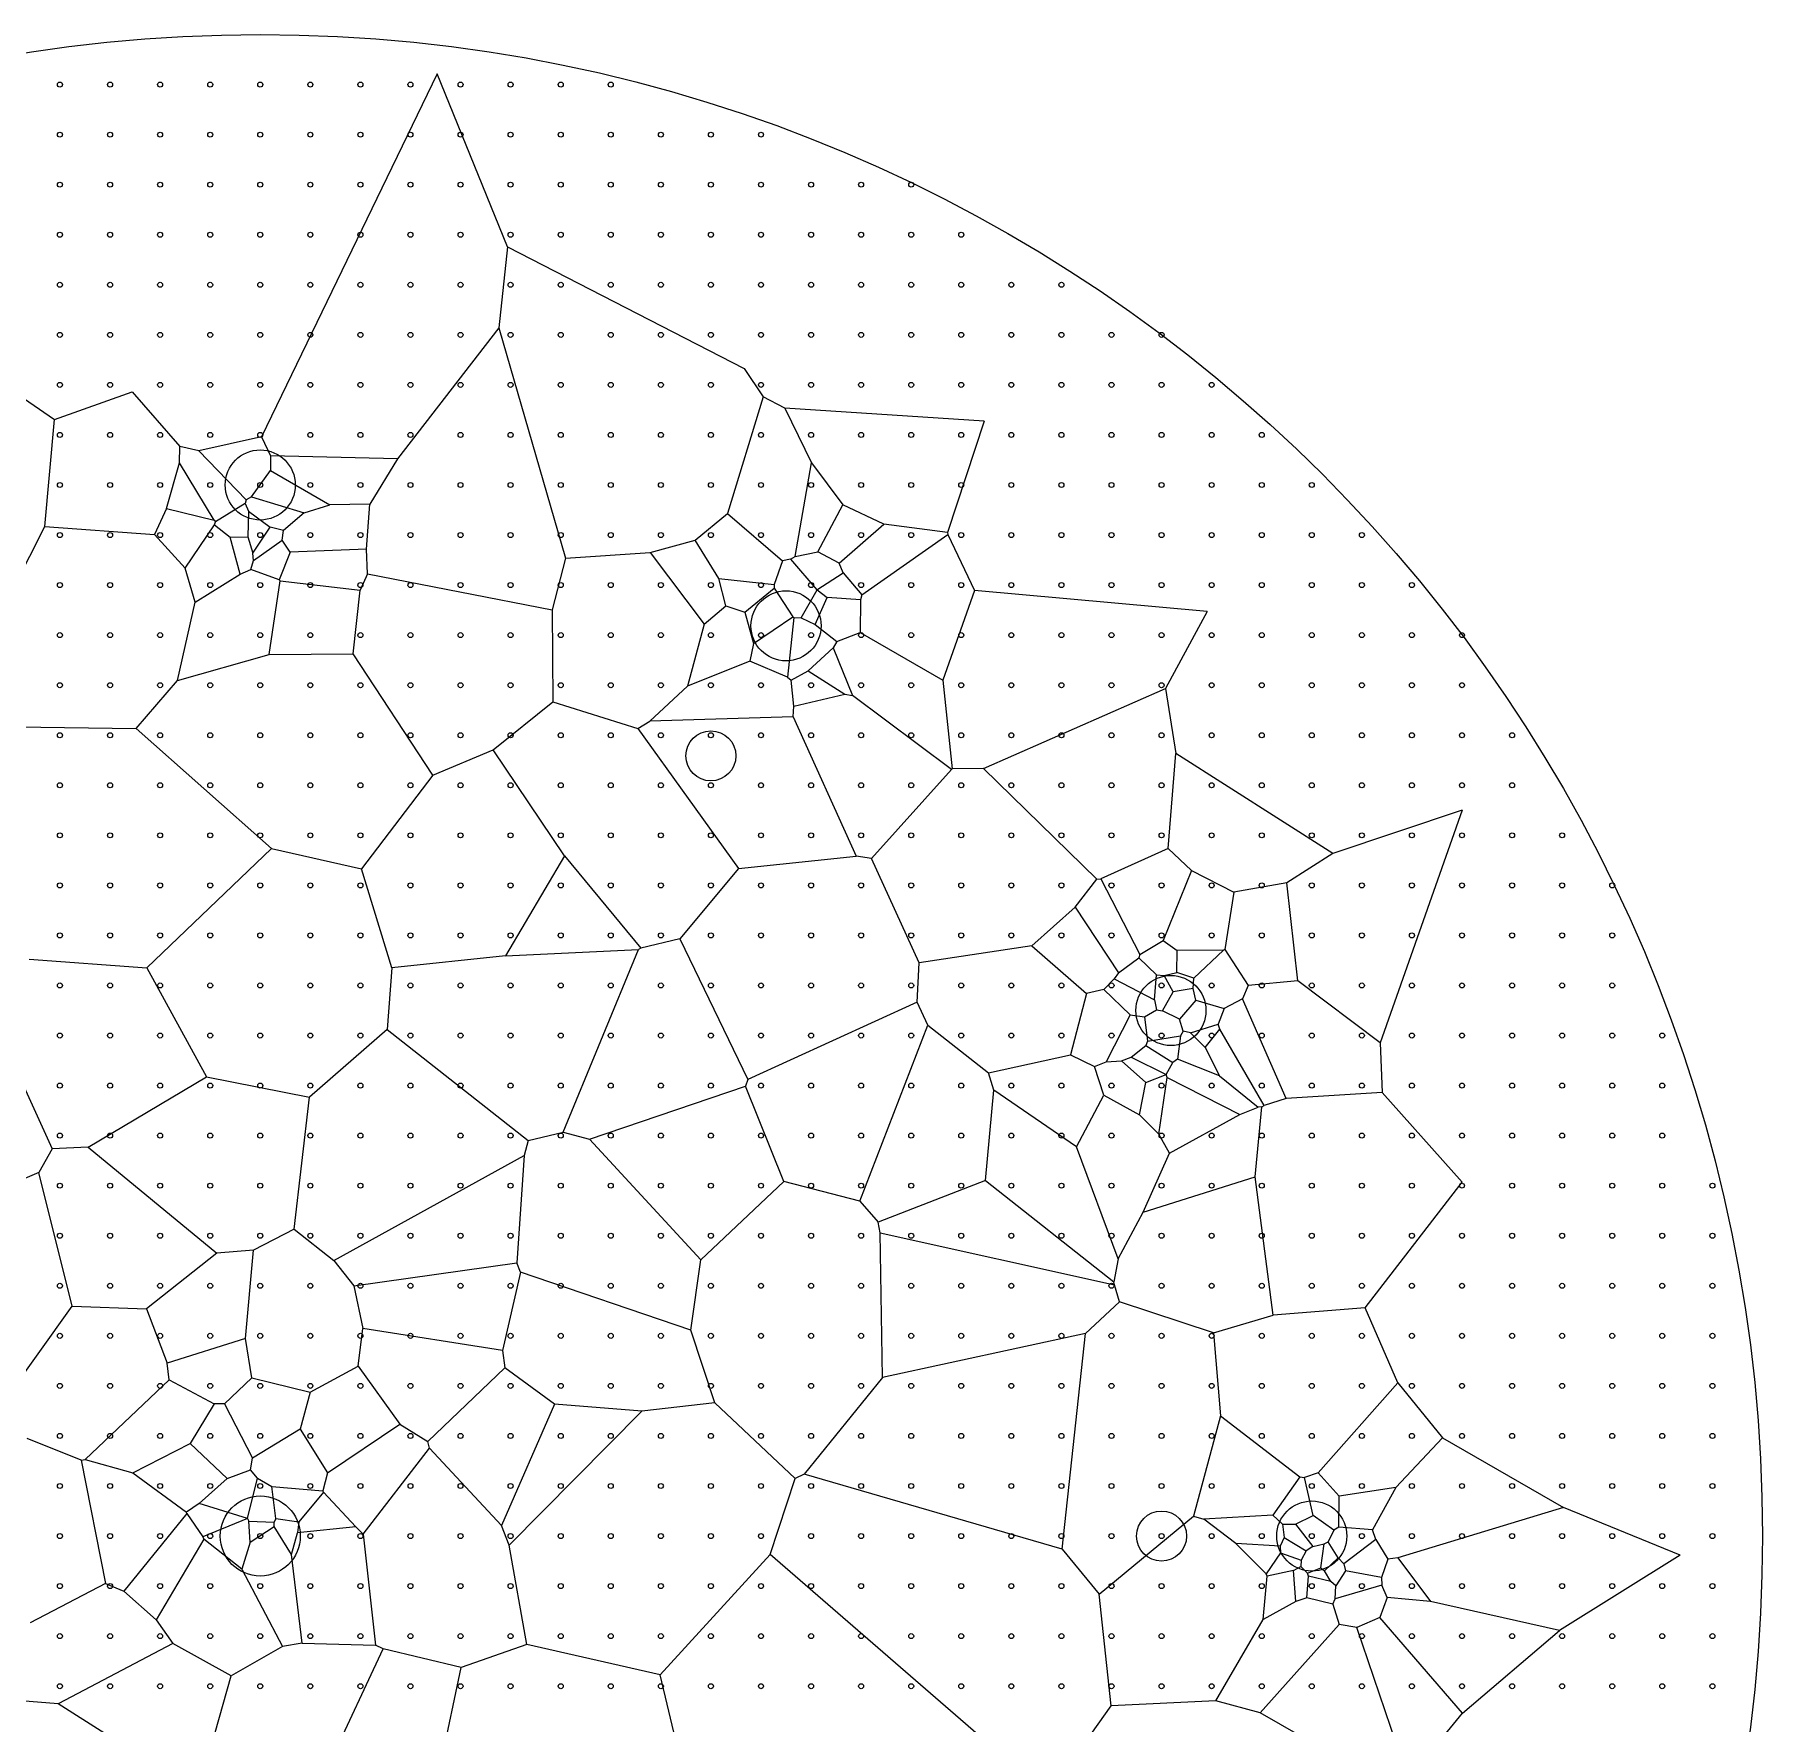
# Model space of a CAD drawing. Header units: metres. Extents: x -150 to 150, y -150 to 150.
# Drawn here: x -22.5 to 150, y -18.7 to 150 of the extents above; entities that cross this region are included whole.
import ezdxf

# ---------------------------------------------------------------- set-up
doc = ezdxf.new("R2010")
doc.units = ezdxf.units.M

msp = doc.modelspace()

# ---------------------------------------------------------------- linework, layer by layer
at = {"layer": 'CHANNELS'}
for p, q in [((17.68, 146.06), (0.13, 109.8)), ((24.69, 128.79), (17.68, 146.06)), ((24.69, 128.79), (23.81, 120.69)), ((24.69, 128.79), (48.32, 116.64)), ((-41.55, 125.82), (-20.53, 111.54)), ((23.81, 120.69), (13.71, 107.62)), ((23.81, 120.69), (30.47, 97.7)), ((48.32, 116.64), (50.21, 113.81)), ((-20.53, 111.54), (-12.8, 114.29)), ((-12.8, 114.29), (-8.03, 108.83)), ((50.21, 113.81), (46.66, 102.15)), ((52.39, 112.68), (50.21, 113.81)), ((72.3, 111.39), (52.39, 112.68)), ((52.39, 112.68), (55.04, 107.21)), ((-21.5, 100.85), (-20.53, 111.54)), ((72.3, 111.39), (68.64, 100.25)), ((-8.08, 107.22), (-8.03, 108.83)), ((-6.14, 108.4), (-8.03, 108.83)), ((0.13, 109.8), (-6.14, 108.4)), ((0.13, 109.8), (1.01, 107.91)), ((-9.35, 102.65), (-8.08, 107.22)), ((-4.61, 101.47), (-8.08, 107.22)), ((-1.4, 103.51), (-6.14, 108.4)), ((13.71, 107.62), (1.01, 107.91)), ((1.01, 107.91), (1.03, 106.44)), ((13.71, 107.62), (10.95, 103.08)), ((53.4, 97.85), (55.04, 107.21)), ((55.04, 107.21), (58.17, 103.02)), ((-0.86, 103.82), (1.03, 106.44)), ((1.03, 106.44), (6.94, 103.02)), ((-0.86, 103.82), (-1.4, 103.51)), ((-0.86, 103.82), (4.38, 102.21)), ((-9.35, 102.65), (-10.56, 100.04)), ((-9.35, 102.65), (-4.61, 101.47)), ((-1.5, 103.14), (-4.48, 101.33)), ((-1.4, 103.51), (-1.5, 103.14)), ((-1.5, 103.14), (-1.16, 102.37)), ((-1.16, 102.37), (-1.24, 99.82)), ((-1.16, 102.37), (0.99, 100.79)), ((4.38, 102.21), (2.33, 100.46)), ((4.38, 102.21), (6.94, 103.02)), ((10.95, 103.08), (6.94, 103.02)), ((10.6, 98.59), (10.95, 103.08)), ((43.44, 99.48), (46.66, 102.15)), ((46.66, 102.15), (52.14, 97.42)), ((55.69, 98.32), (58.17, 103.02)), ((62.26, 101.07), (58.17, 103.02)), ((-25.99, 92.02), (-21.5, 100.85)), ((-21.5, 100.85), (-10.56, 100.04)), ((-7.51, 96.68), (-4.57, 101.03)), ((-4.61, 101.47), (-4.48, 101.33)), ((-4.57, 101.03), (-4.48, 101.33)), ((-4.57, 101.03), (-3, 99.79)), ((-0.74, 98.19), (0.99, 100.79)), ((2.33, 100.46), (0.99, 100.79)), ((2.19, 99.49), (2.33, 100.46)), ((57.79, 97.19), (62.26, 101.07)), ((68.64, 100.25), (62.26, 101.07)), ((68.64, 100.25), (68.66, 100.07)), ((-7.51, 96.68), (-10.56, 100.04)), ((-3, 99.79), (-1.24, 99.82)), ((-2.02, 96.08), (-3, 99.79)), ((-1.24, 99.82), (-0.74, 98.19)), ((-0.68, 97.47), (2.19, 99.49)), ((2.97, 98.29), (2.19, 99.49)), ((10.6, 98.59), (2.97, 98.29)), ((10.72, 96.13), (10.6, 98.59)), ((38.93, 98.24), (43.44, 99.48)), ((45.8, 95.66), (43.44, 99.48)), ((60.07, 94.01), (68.66, 100.07)), ((68.66, 100.07), (71.33, 94.45)), ((-6.49, 93.3), (-7.51, 96.68)), ((-0.95, 96.57), (-0.68, 97.47)), ((-0.68, 97.47), (-0.74, 98.19)), ((2.97, 98.29), (1.89, 95.52)), ((30.47, 97.7), (29.14, 92.53)), ((30.47, 97.7), (38.93, 98.24)), ((38.93, 98.24), (44.34, 91.09)), ((52.14, 97.42), (51.33, 95.05)), ((52.96, 97.59), (52.14, 97.42)), ((52.96, 97.59), (53.4, 97.85)), ((52.96, 97.59), (55.59, 94.54)), ((53.4, 97.85), (55.69, 98.32)), ((57.79, 97.19), (55.69, 98.32)), ((58.19, 96.23), (57.79, 97.19)), ((-6.49, 93.3), (-2.02, 96.08)), ((-2.02, 96.08), (-0.95, 96.57)), ((1.89, 95.52), (-0.95, 96.57)), ((0.88, 88.08), (1.99, 95.44)), ((1.99, 95.44), (1.89, 95.52)), ((1.99, 95.44), (9.98, 94.49)), ((10.72, 96.13), (9.98, 94.49)), ((10.72, 96.13), (29.14, 92.53)), ((45.8, 95.66), (51.33, 95.05)), ((46.48, 92.94), (45.8, 95.66)), ((51.33, 95.05), (51.3, 94.7)), ((55.59, 94.54), (58.19, 96.23)), ((58.19, 96.23), (60.07, 94.01)), ((-8.25, 85.48), (-6.49, 93.3)), ((9.29, 88.12), (9.98, 94.49)), ((48.39, 92.3), (51.3, 94.7)), ((51.3, 94.7), (53.19, 91.82)), ((54, 91.72), (55.6, 94.51)), ((55.42, 91.05), (56.61, 93.76)), ((55.59, 94.54), (55.6, 94.51)), ((55.6, 94.51), (56.61, 93.76)), ((59.93, 93.52), (56.61, 93.76)), ((59.93, 93.52), (59.91, 90.26)), ((60.07, 94.01), (59.93, 93.52)), ((71.33, 94.45), (68.17, 85.5)), ((94.55, 92.35), (71.33, 94.45)), ((29.14, 92.53), (29.22, 83.35)), ((44.34, 91.09), (46.48, 92.94)), ((46.48, 92.94), (48.39, 92.3)), ((48.39, 92.3), (49.26, 89.17)), ((49.26, 89.17), (53.19, 91.82)), ((53.29, 91.77), (52.65, 85.79)), ((53.19, 91.82), (53.29, 91.77)), ((53.29, 91.77), (54, 91.72)), ((54, 91.72), (55.42, 91.05)), ((94.55, 92.35), (90.38, 84.67)), ((44.34, 91.09), (42.67, 84.91)), ((55.42, 91.05), (57.59, 89.38)), ((57.59, 89.38), (59.91, 90.26)), ((59.91, 90.26), (68.17, 85.5)), ((-8.25, 85.48), (0.88, 88.08)), ((0.88, 88.08), (9.29, 88.12)), ((17.24, 76.02), (9.29, 88.12)), ((49.26, 89.17), (48.89, 87.39)), ((54.71, 86.45), (57.22, 88.74)), ((57.59, 89.38), (57.22, 88.74)), ((57.22, 88.74), (59.15, 83.96)), ((48.89, 87.39), (42.67, 84.91)), ((52.65, 85.79), (48.89, 87.39)), ((53.02, 85.51), (54.71, 86.45)), ((54.71, 86.45), (58.38, 84.11)), ((-12.38, 80.66), (-8.25, 85.48)), ((42.67, 84.91), (38.89, 81.42)), ((52.65, 85.79), (53.02, 85.51)), ((53.28, 82.92), (53.02, 85.51)), ((68.17, 85.5), (69.09, 76.65)), ((72.23, 76.67), (90.38, 84.67)), ((90.38, 84.67), (91.42, 78.19)), ((23.27, 78.54), (29.22, 83.35)), ((29.22, 83.35), (37.7, 80.66)), ((53.21, 81.85), (53.28, 82.92)), ((53.28, 82.92), (58.38, 84.11)), ((58.38, 84.11), (59.15, 83.96)), ((69.03, 76.59), (59.15, 83.96)), ((37.7, 80.66), (38.89, 81.42)), ((53.21, 81.85), (38.89, 81.42)), ((53.21, 81.85), (59.52, 67.93)), ((-24.32, 80.83), (-12.38, 80.66)), ((-12.38, 80.66), (1.11, 68.7)), ((37.7, 80.66), (47.77, 66.69)), ((17.24, 76.02), (23.27, 78.54)), ((30.39, 67.94), (23.27, 78.54)), ((90.66, 68.67), (91.42, 78.19)), ((107.11, 68.2), (91.42, 78.19)), ((17.24, 76.02), (10.12, 66.64)), ((61.04, 67.68), (69.03, 76.59)), ((69.09, 76.65), (69.03, 76.59)), ((72.23, 76.67), (69.09, 76.65)), ((72.23, 76.67), (83.55, 65.63)), ((120.02, 72.52), (107.11, 68.2)), ((120.02, 72.52), (111.83, 49.26)), ((1.11, 68.7), (-11.33, 56.75)), ((1.11, 68.7), (10.12, 66.64)), ((30.39, 67.94), (24.5, 57.97)), ((30.39, 67.94), (38, 58.74)), ((47.77, 66.69), (59.52, 67.93)), ((61.04, 67.68), (59.52, 67.93)), ((65.79, 57.25), (61.04, 67.68)), ((90.66, 68.67), (83.92, 65.67)), ((92.99, 66.49), (90.66, 68.67)), ((107.11, 68.2), (102.5, 65.25)), ((13.15, 56.75), (10.12, 66.64)), ((47.77, 66.69), (41.9, 59.66)), ((81.37, 62.82), (83.55, 65.63)), ((83.55, 65.63), (83.92, 65.67)), ((83.92, 65.67), (87.83, 58.08)), ((92.99, 66.49), (90.15, 59.5)), ((92.99, 66.49), (97.23, 64.32)), ((97.23, 64.32), (96.31, 58.61)), ((102.5, 65.25), (97.23, 64.32)), ((103.6, 55.48), (102.5, 65.25)), ((81.37, 62.82), (77.05, 58.97)), ((81.37, 62.82), (85.69, 56.27)), ((38, 58.74), (37.78, 58.59)), ((41.9, 59.66), (38, 58.74)), ((41.9, 59.66), (48.67, 45.6)), ((77.05, 58.97), (65.79, 57.25)), ((77.05, 58.97), (82.5, 54.19)), ((87.83, 58.08), (90.15, 59.5)), ((90.15, 59.5), (91.55, 58.51)), ((-23.08, 57.64), (-11.33, 56.75)), ((24.5, 57.97), (13.15, 56.75)), ((24.5, 57.97), (37.78, 58.59)), ((30.24, 40.33), (37.78, 58.59)), ((65.58, 53.33), (65.79, 57.25)), ((85.69, 56.27), (87.73, 57.75)), ((87.83, 58.08), (87.73, 57.75)), ((89.49, 56.07), (87.73, 57.75)), ((91.54, 56.3), (91.55, 58.51)), ((96.17, 58.53), (91.55, 58.51)), ((96.17, 58.53), (93.23, 55.72)), ((96.31, 58.61), (96.17, 58.53)), ((96.31, 58.61), (98.64, 55.01)), ((-11.33, 56.75), (-5.36, 45.87)), ((13.15, 56.75), (12.68, 50.6)), ((85.28, 55.68), (84.25, 54.61)), ((85.69, 56.27), (85.28, 55.68)), ((85.28, 55.68), (89.28, 53.57)), ((89.28, 53.57), (89.49, 56.07)), ((89.49, 56.07), (90.26, 56.01)), ((90.26, 56.01), (91.54, 56.3)), ((91.17, 54.38), (90.26, 56.01)), ((93.23, 55.72), (91.54, 56.3)), ((93.17, 54.7), (93.23, 55.72)), ((103.6, 55.48), (98.64, 55.01)), ((111.83, 49.26), (103.6, 55.48)), ((82.5, 54.19), (80.89, 48.08)), ((84.25, 54.61), (82.5, 54.19)), ((84.25, 54.61), (86.85, 52.06)), ((89.28, 53.57), (89.49, 52.57)), ((90.08, 52.46), (91.17, 54.38)), ((93.17, 54.7), (91.17, 54.38)), ((93.43, 53.52), (91.79, 51.63)), ((93.43, 53.52), (93.17, 54.7)), ((93.43, 53.52), (96.26, 52.7)), ((98.09, 53.68), (96.26, 52.7)), ((98.64, 55.01), (98.09, 53.68)), ((102.43, 43.71), (98.09, 53.68)), ((-26.81, 51.93), (-20.77, 38.67)), ((65.58, 53.33), (48.67, 45.6)), ((66.67, 51.03), (65.58, 53.33)), ((86.85, 52.06), (84.48, 47.38)), ((86.85, 52.06), (88.31, 51.86)), ((88.31, 51.86), (89.49, 52.57)), ((88.31, 51.86), (88.61, 49.45)), ((89.49, 52.57), (90.08, 52.46)), ((91.79, 51.63), (90.08, 52.46)), ((96.26, 52.7), (95.65, 51.14)), ((12.68, 50.6), (4.92, 43.83)), ((12.68, 50.6), (26.75, 39.51)), ((59.87, 33.45), (66.67, 51.03)), ((66.67, 51.03), (72.73, 46.27)), ((92.16, 50.43), (91.79, 51.63)), ((92.16, 50.43), (91.9, 49.96)), ((92.9, 50.27), (92.16, 50.43)), ((92.9, 50.27), (95.65, 51.14)), ((94.36, 48.81), (92.9, 50.27)), ((94.36, 48.81), (95.81, 50.62)), ((95.81, 50.62), (95.65, 51.14)), ((100.26, 43.02), (95.81, 50.62)), ((86.98, 47.83), (88.42, 48.99)), ((88.61, 49.45), (88.42, 48.99)), ((88.42, 48.99), (91.13, 47.3)), ((88.61, 49.45), (91.9, 49.96)), ((91.9, 49.96), (91.58, 47.63)), ((94.36, 48.81), (95.77, 45.98)), ((111.83, 49.26), (112.04, 44.32)), ((72.73, 46.27), (80.89, 48.08)), ((80.89, 48.08), (83.29, 46.9)), ((83.29, 46.9), (84.48, 47.38)), ((84.23, 44.05), (83.29, 46.9)), ((84.48, 47.38), (86.01, 47.48)), ((86.01, 47.48), (86.98, 47.83)), ((86.01, 47.48), (88.42, 45.32)), ((86.98, 47.83), (90.47, 46.12)), ((90.47, 46.12), (91.13, 47.3)), ((91.58, 47.63), (91.13, 47.3)), ((95.77, 45.98), (91.58, 47.63)), ((-17.18, 38.84), (-5.36, 45.87)), ((-5.36, 45.87), (4.92, 43.83)), ((32.88, 39.64), (48.47, 44.93)), ((48.67, 45.6), (48.47, 44.93)), ((52.29, 35.41), (48.47, 44.93)), ((73.26, 44.54), (72.73, 46.27)), ((87.8, 42.08), (88.42, 45.32)), ((88.42, 45.32), (90.47, 46.12)), ((89.72, 40.16), (90.57, 45.8)), ((90.57, 45.8), (90.47, 46.12)), ((90.47, 46.12), (90.47, 46.12)), ((90.57, 45.8), (97.81, 42.12)), ((95.77, 45.98), (99.64, 42.86)), ((3.39, 30.67), (4.92, 43.83)), ((72.41, 35.52), (73.26, 44.54)), ((81.51, 38.88), (73.26, 44.54)), ((81.51, 38.88), (84.23, 44.05)), ((84.23, 44.05), (87.8, 42.08)), ((102.43, 43.71), (100.26, 43.02)), ((112.04, 44.32), (102.43, 43.71)), ((120.03, 35.36), (112.04, 44.32)), ((89.72, 40.16), (87.8, 42.08)), ((90.8, 38.24), (97.81, 42.12)), ((97.81, 42.12), (99.64, 42.86)), ((99.33, 35.9), (100, 42.89)), ((100, 42.89), (99.64, 42.86)), ((100, 42.89), (100.26, 43.02)), ((26.75, 39.51), (30.24, 40.33)), ((30.24, 40.33), (32.88, 39.64)), ((90.8, 38.24), (89.72, 40.16)), ((-20.77, 38.67), (-22.11, 36.32)), ((-17.18, 38.84), (-20.77, 38.67)), ((-17.18, 38.84), (-4.35, 28.27)), ((7.33, 27.53), (26.36, 38.03)), ((26.36, 38.03), (25.61, 27.3)), ((26.75, 39.51), (26.36, 38.03)), ((43.98, 27.58), (32.88, 39.64)), ((85.66, 27.68), (81.51, 38.88)), ((88.16, 32.34), (90.8, 38.24)), ((-22.11, 36.32), (-23.99, 35.52)), ((-18.78, 22.98), (-22.11, 36.32)), ((52.29, 35.41), (43.98, 27.58)), ((59.87, 33.45), (52.29, 35.41)), ((72.41, 35.52), (61.7, 31.34)), ((72.41, 35.52), (85.24, 25.4)), ((88.16, 32.34), (99.33, 35.9)), ((101.16, 22.05), (99.33, 35.9)), ((110.34, 22.81), (120.03, 35.36)), ((59.87, 33.45), (61.7, 31.34)), ((61.91, 30.3), (61.7, 31.34)), ((85.66, 27.68), (88.16, 32.34)), ((3.39, 30.67), (-0.69, 28.55)), ((3.39, 30.67), (7.33, 27.53)), ((61.91, 30.3), (85.29, 25.11)), ((62.13, 15.83), (61.91, 30.3)), ((-4.35, 28.27), (-11.36, 22.71)), ((-0.69, 28.55), (-4.35, 28.27)), ((-1.48, 19.73), (-0.69, 28.55)), ((85.66, 27.68), (85.24, 25.4)), ((7.33, 27.53), (9.34, 24.98)), ((9.34, 24.98), (25.61, 27.3)), ((26, 26.37), (24.18, 18.52)), ((26, 26.37), (25.61, 27.3)), ((43, 20.55), (26, 26.37)), ((43, 20.55), (43.98, 27.58)), ((9.34, 24.98), (10.23, 20.72)), ((85.29, 25.11), (85.24, 25.4)), ((85.8, 23.4), (85.29, 25.11)), ((-25.74, 13.19), (-18.78, 22.98)), ((-18.78, 22.98), (-11.36, 22.71)), ((-11.36, 22.71), (-9.3, 17.28)), ((82.4, 20.22), (85.8, 23.4)), ((95.19, 20.29), (85.8, 23.4)), ((110.34, 22.81), (101.16, 22.05)), ((113.58, 15.29), (110.34, 22.81)), ((9.78, 16.96), (10.23, 20.72)), ((24.18, 18.52), (10.23, 20.72)), ((95.19, 20.29), (101.16, 22.05)), ((-1.48, 19.73), (-9.3, 17.28)), ((-0.84, 15.79), (-1.48, 19.73)), ((45.39, 13.31), (43, 20.55)), ((82.4, 20.22), (62.13, 15.83)), ((80.08, -1.31), (82.4, 20.22)), ((95.19, 20.29), (95.88, 12.01)), ((-9.08, 15.6), (-9.3, 17.28)), ((24.18, 18.52), (24.43, 16.79)), ((-9.08, 15.6), (-17.48, 7.63)), ((-9.08, 15.6), (-4.6, 13.19)), ((-0.84, 15.79), (-3.58, 13.21)), ((-0.84, 15.79), (4.99, 14.37)), ((4.99, 14.37), (9.78, 16.96)), ((9.78, 16.96), (13.95, 11.16)), ((24.43, 16.79), (16.72, 9.43)), ((29.37, 13.16), (24.43, 16.79)), ((62.13, 15.83), (54.31, 6.18)), ((4.99, 14.37), (4, 10.67)), ((113.58, 15.29), (105.64, 6.31)), ((113.58, 15.29), (118.05, 9.81)), ((-4.6, 13.19), (-7, 9.23)), ((-3.58, 13.21), (-4.6, 13.19)), ((-3.58, 13.21), (-0.76, 7.79)), ((29.37, 13.16), (24.09, 1.04)), ((38.11, 12.49), (24.84, -0.92)), ((38.11, 12.49), (29.37, 13.16)), ((45.39, 13.31), (38.11, 12.49)), ((53.4, 5.75), (45.39, 13.31)), ((4, 10.67), (-0.76, 7.79)), ((4, 10.67), (6.72, 6.32)), ((6.72, 6.32), (13.95, 11.16)), ((13.95, 11.16), (16.72, 9.43)), ((95.88, 12.01), (93.18, 2)), ((95.88, 12.01), (103.8, 5.9)), ((-17.9, 7.58), (-23.26, 9.75)), ((-12.74, 6.33), (-7, 9.23)), ((-7, 9.23), (-3.31, 5.76)), ((10.27, 0.17), (16.91, 8.78)), ((16.91, 8.78), (16.72, 9.43)), ((16.91, 8.78), (24.09, 1.04)), ((118.05, 9.81), (113.4, 4.86)), ((118.05, 9.81), (130.13, 2.84)), ((-17.9, 7.58), (-17.48, 7.63)), ((-17.9, 7.58), (-15.47, -4.73)), ((-17.48, 7.63), (-12.74, 6.33)), ((-0.97, 6.62), (-0.76, 7.79)), ((-12.74, 6.33), (-7.35, 2.37)), ((-6.11, 3.25), (-3.31, 5.76)), ((-3.31, 5.76), (-0.97, 6.62)), ((-1.27, 1.75), (-0.27, 5.78)), ((-0.27, 5.78), (-0.97, 6.62)), ((-0.27, 5.78), (1.17, 4.94)), ((6.72, 6.32), (6.25, 4.52)), ((50.93, -1.85), (53.4, 5.75)), ((54.31, 6.18), (53.4, 5.75)), ((80.08, -1.31), (54.31, 6.18)), ((103.8, 5.9), (101.12, 2.08)), ((103.8, 5.9), (104.27, 5.85)), ((105.64, 6.31), (104.27, 5.85)), ((105.15, 2.05), (104.27, 5.85)), ((107.75, 3.98), (105.64, 6.31)), ((1.54, 1.75), (1.17, 4.94)), ((1.17, 4.94), (6.25, 4.52)), ((6.31, 4.39), (3.86, 1.41)), ((6.31, 4.39), (6.25, 4.52)), ((6.31, 4.39), (9.53, 0.91)), ((107.7, 0.87), (107.75, 3.98)), ((113.4, 4.86), (107.75, 3.98)), ((113.4, 4.86), (111.07, 0.63)), ((-7.33, 2.24), (-13.62, -5.52)), ((-6.11, 3.25), (-7.35, 2.37)), ((-7.33, 2.24), (-7.35, 2.37)), ((-7.33, 2.24), (-5.75, -0.08)), ((-1.28, 1.75), (-6.11, 3.25)), ((-1.28, 1.75), (-5.75, -0.08)), ((-1.27, 1.75), (-1.28, 1.75)), ((-1.27, 1.75), (-1.14, 1.48)), ((1.54, 1.75), (1.39, 1.38)), ((1.54, 1.75), (3.86, 1.41)), ((83.76, -5.82), (93.18, 2)), ((93.18, 2), (94.21, 1.7)), ((101.12, 2.08), (94.21, 1.7)), ((101.12, 2.08), (102.08, 1.17)), ((103.37, 1.17), (105.15, 2.05)), ((107.19, 0.59), (105.15, 2.05)), ((130.13, 2.84), (113.6, -2.17)), ((141.77, -1.91), (130.13, 2.84)), ((-1, -0.61), (-1.14, 1.48)), ((-1.14, 1.48), (1.39, 1.38)), ((-1, -0.61), (1.38, 0.95)), ((1.38, 0.95), (1.39, 1.38)), ((3.11, -1.85), (1.38, 0.95)), ((3.11, -1.85), (3.71, 0.31)), ((3.86, 1.41), (3.71, 0.31)), ((9.53, 0.91), (3.71, 0.31)), ((9.53, 0.91), (10.27, 0.17)), ((10.27, 0.17), (11.52, -10.9)), ((24.84, -0.92), (24.09, 1.04)), ((97.43, -0.73), (94.21, 1.7)), ((102.08, 1.17), (102.24, -0.14)), ((102.08, 1.17), (103.37, 1.17)), ((103.37, 1.17), (105.11, -1.05)), ((107.19, 0.59), (106.63, -0.57)), ((107.7, 0.87), (107.19, 0.59)), ((111.07, 0.63), (107.7, 0.87)), ((111.39, -0.33), (111.07, 0.63)), ((-5.65, -0.31), (-10.38, -8.36)), ((-5.75, -0.08), (-5.65, -0.31)), ((-1.85, -3.31), (-5.65, -0.31)), ((-1, -0.61), (-1.85, -3.31)), ((26.62, -10.85), (24.84, -0.92)), ((80.08, -1.31), (83.76, -5.82)), ((101.84, -1.01), (97.43, -0.73)), ((97.43, -0.73), (100.45, -3.77)), ((101.86, -1.68), (100.45, -3.77)), ((102.24, -0.14), (101.84, -1.01)), ((101.84, -1.01), (101.86, -1.68)), ((101.86, -1.68), (103.94, -2.4)), ((102.24, -0.14), (104.45, -1.48)), ((104.45, -1.48), (103.94, -2.4)), ((105.11, -1.05), (104.45, -1.48)), ((105.11, -1.05), (106.24, -0.78)), ((105.89, -3.18), (106.24, -0.78)), ((106.24, -0.78), (106.63, -0.57)), ((107.65, -2.17), (106.63, -0.57)), ((111.39, -0.33), (108.19, -2.79)), ((111.39, -0.33), (112.61, -2.3)), ((-1.85, -3.31), (2.23, -11.02)), ((4.17, -10.7), (3.11, -1.85)), ((50.93, -1.85), (39.92, -13.88)), ((76.33, -23.86), (50.93, -1.85)), ((103.18, -3.46), (103.89, -3.04)), ((103.94, -2.4), (103.89, -3.04)), ((104.58, -3.72), (103.89, -3.04)), ((104.58, -3.72), (105.89, -3.18)), ((105.89, -3.18), (106.26, -3.47)), ((106.26, -3.47), (107.65, -2.17)), ((108.19, -2.79), (107.65, -2.17)), ((108.19, -2.79), (108.37, -3.49)), ((112.61, -2.3), (111.95, -4.13)), ((113.6, -2.17), (112.61, -2.3)), ((113.6, -2.17), (116.87, -6.54)), ((141.77, -1.91), (129.74, -9.44)), ((-15.47, -4.73), (-22.97, -8.66)), ((-15.47, -4.73), (-13.62, -5.52)), ((100.14, -8.35), (100.53, -4)), ((100.53, -4), (100.45, -3.77)), ((103.18, -3.46), (100.53, -4)), ((103.42, -6.54), (103.18, -3.46)), ((104.49, -6.18), (104.67, -4.01)), ((104.67, -4.01), (104.58, -3.72)), ((106.89, -4.54), (104.67, -4.01)), ((106.89, -4.54), (106.26, -3.47)), ((107.4, -4.97), (106.89, -4.54)), ((112.01, -4.92), (107.34, -6.29)), ((107.34, -6.29), (107.4, -4.97)), ((108.37, -3.49), (107.4, -4.97)), ((111.95, -4.13), (108.37, -3.49)), ((111.95, -4.13), (112.01, -4.92)), ((112.53, -6.15), (112.01, -4.92)), ((-10.38, -8.36), (-13.62, -5.52)), ((84.98, -16.95), (83.76, -5.82)), ((103.42, -6.54), (100.14, -8.35)), ((104.49, -6.18), (103.42, -6.54)), ((107.11, -6.81), (104.49, -6.18)), ((107.11, -6.81), (107.34, -6.29)), ((107.11, -6.81), (107.75, -8.85)), ((112.53, -6.15), (111.78, -8.14)), ((116.87, -6.54), (112.53, -6.15)), ((129.74, -9.44), (116.87, -6.54)), ((-10.38, -8.36), (-8.72, -10.74)), ((95.42, -16.45), (100.14, -8.35)), ((111.78, -8.14), (109.49, -9.13)), ((120.05, -17.7), (111.78, -8.14)), ((99.85, -17.66), (107.75, -8.85)), ((109.49, -9.13), (107.75, -8.85)), ((114.64, -24.26), (109.49, -9.13)), ((120.05, -17.7), (129.74, -9.44)), ((-8.72, -10.74), (-20.19, -16.77)), ((-2.92, -13.97), (-8.72, -10.74)), ((2.23, -11.02), (-2.92, -13.97)), ((4.17, -10.7), (2.23, -11.02)), ((4.17, -10.7), (11.52, -10.9)), ((5.86, -24.95), (12.28, -11.27)), ((12.28, -11.27), (11.52, -10.9)), ((20.05, -13.13), (12.28, -11.27)), ((26.62, -10.85), (20.05, -13.13)), ((39.92, -13.88), (26.62, -10.85)), ((16.62, -29.6), (20.05, -13.13)), ((-5.77, -24.11), (-2.92, -13.97)), ((41.84, -21.83), (39.92, -13.88)), ((-20.19, -16.77), (-26.01, -16.31)), ((-8.04, -24.45), (-20.19, -16.77)), ((80.48, -23.3), (84.98, -16.95)), ((95.42, -16.45), (84.98, -16.95)), ((99.85, -17.66), (95.42, -16.45)), ((113.74, -25.61), (99.85, -17.66)), ((114.64, -24.26), (120.05, -17.7))]:
    msp.add_line(p, q, dxfattribs=at)
at = {"layer": 'DIAMOND_ISLANDS'}
for centre, radius in [((0, 105), 3.5), ((52.5, 90.93), 3.5), ((45, 77.94), 2.5), ((90.93, 52.5), 3.5), ((0, 0), 4), ((105, 0), 3.5), ((90, 0), 2.5), ((90, 0), 2.5)]:
    msp.add_circle(centre, radius, dxfattribs=at)
at = {"layer": 'HEAT_PIPES'}
for centre in [(-20, 145), (-15, 145), (-10, 145), (-5, 145), (0, 145), (5, 145), (10, 145), (15, 145), (20, 145), (25, 145), (30, 145), (35, 145), (-20, 140), (-15, 140), (-10, 140), (-5, 140), (0, 140), (5, 140), (10, 140), (15, 140), (20, 140), (25, 140), (30, 140), (35, 140), (40, 140), (45, 140), (50, 140), (-20, 135), (-15, 135), (-10, 135), (-5, 135), (0, 135), (5, 135), (10, 135), (15, 135), (20, 135), (25, 135), (30, 135), (35, 135), (40, 135), (45, 135), (50, 135), (55, 135), (60, 135), (65, 135), (-20, 130), (-15, 130), (-10, 130), (-5, 130), (0, 130), (5, 130), (10, 130), (15, 130), (20, 130), (25, 130), (30, 130), (35, 130), (40, 130), (45, 130), (50, 130), (55, 130), (60, 130), (65, 130), (70, 130), (-20, 125), (-15, 125), (-10, 125), (-5, 125), (0, 125), (5, 125), (10, 125), (15, 125), (20, 125), (25, 125), (30, 125), (35, 125), (40, 125), (45, 125), (50, 125), (55, 125), (60, 125), (65, 125), (70, 125), (75, 125), (80, 125), (-20, 120), (-15, 120), (-10, 120), (-5, 120), (0, 120), (5, 120), (10, 120), (15, 120), (20, 120), (25, 120), (30, 120), (35, 120), (40, 120), (45, 120), (50, 120), (55, 120), (60, 120), (65, 120), (70, 120), (75, 120), (80, 120), (85, 120), (90, 120), (-20, 115), (-15, 115), (-10, 115), (-5, 115), (0, 115), (5, 115), (10, 115), (15, 115), (20, 115), (25, 115), (30, 115), (35, 115), (40, 115), (45, 115), (50, 115), (55, 115), (60, 115), (65, 115), (70, 115), (75, 115), (80, 115), (85, 115), (90, 115), (95, 115), (-20, 110), (-15, 110), (-10, 110), (-5, 110), (0, 110), (5, 110), (10, 110), (15, 110), (20, 110), (25, 110), (30, 110), (35, 110), (40, 110), (45, 110), (50, 110), (55, 110), (60, 110), (65, 110), (70, 110), (75, 110), (80, 110), (85, 110), (90, 110), (95, 110), (100, 110), (-20, 105), (-15, 105), (-10, 105), (-5, 105), (0, 105), (5, 105), (10, 105), (15, 105), (20, 105), (25, 105), (30, 105), (35, 105), (40, 105), (45, 105), (50, 105), (55, 105), (60, 105), (65, 105), (70, 105), (75, 105), (80, 105), (85, 105), (90, 105), (95, 105), (100, 105), (105, 105), (-20, 100), (-15, 100), (-10, 100), (-5, 100), (0, 100), (5, 100), (10, 100), (15, 100), (20, 100), (25, 100), (30, 100), (35, 100), (40, 100), (45, 100), (50, 100), (55, 100), (60, 100), (65, 100), (70, 100), (75, 100), (80, 100), (85, 100), (90, 100), (95, 100), (100, 100), (105, 100), (110, 100), (-20, 95), (-15, 95), (-10, 95), (-5, 95), (0, 95), (5, 95), (10, 95), (15, 95), (20, 95), (25, 95), (30, 95), (35, 95), (40, 95), (45, 95), (50, 95), (55, 95), (60, 95), (65, 95), (70, 95), (75, 95), (80, 95), (85, 95), (90, 95), (95, 95), (100, 95), (105, 95), (110, 95), (115, 95), (-20, 90), (-15, 90), (-10, 90), (-5, 90), (0, 90), (5, 90), (10, 90), (15, 90), (20, 90), (25, 90), (30, 90), (35, 90), (40, 90), (45, 90), (50, 90), (55, 90), (60, 90), (65, 90), (70, 90), (75, 90), (80, 90), (85, 90), (90, 90), (95, 90), (100, 90), (105, 90), (110, 90), (115, 90), (120, 90), (-20, 85), (-15, 85), (-10, 85), (-5, 85), (0, 85), (5, 85), (10, 85), (15, 85), (20, 85), (25, 85), (30, 85), (35, 85), (40, 85), (45, 85), (50, 85), (55, 85), (60, 85), (65, 85), (70, 85), (75, 85), (80, 85), (85, 85), (90, 85), (95, 85), (100, 85), (105, 85), (110, 85), (115, 85), (120, 85), (-20, 80), (-15, 80), (-10, 80), (-5, 80), (0, 80), (5, 80), (10, 80), (15, 80), (20, 80), (25, 80), (30, 80), (35, 80), (40, 80), (45, 80), (50, 80), (55, 80), (60, 80), (65, 80), (70, 80), (75, 80), (80, 80), (85, 80), (90, 80), (95, 80), (100, 80), (105, 80), (110, 80), (115, 80), (120, 80), (125, 80), (-20, 75), (-15, 75), (-10, 75), (-5, 75), (0, 75), (5, 75), (10, 75), (15, 75), (20, 75), (25, 75), (30, 75), (35, 75), (40, 75), (45, 75), (50, 75), (55, 75), (60, 75), (65, 75), (70, 75), (75, 75), (80, 75), (85, 75), (90, 75), (95, 75), (100, 75), (105, 75), (110, 75), (115, 75), (120, 75), (125, 75), (-20, 70), (-15, 70), (-10, 70), (-5, 70), (0, 70), (5, 70), (10, 70), (15, 70), (20, 70), (25, 70), (30, 70), (35, 70), (40, 70), (45, 70), (50, 70), (55, 70), (60, 70), (65, 70), (70, 70), (75, 70), (80, 70), (85, 70), (90, 70), (95, 70), (100, 70), (105, 70), (110, 70), (115, 70), (120, 70), (125, 70), (130, 70), (-20, 65), (-15, 65), (-10, 65), (-5, 65), (0, 65), (5, 65), (10, 65), (15, 65), (20, 65), (25, 65), (30, 65), (35, 65), (40, 65), (45, 65), (50, 65), (55, 65), (60, 65), (65, 65), (70, 65), (75, 65), (80, 65), (85, 65), (90, 65), (95, 65), (100, 65), (105, 65), (110, 65), (115, 65), (120, 65), (125, 65), (130, 65), (135, 65), (-20, 60), (-15, 60), (-10, 60), (-5, 60), (0, 60), (5, 60), (10, 60), (15, 60), (20, 60), (25, 60), (30, 60), (35, 60), (40, 60), (45, 60), (50, 60), (55, 60), (60, 60), (65, 60), (70, 60), (75, 60), (80, 60), (85, 60), (90, 60), (95, 60), (100, 60), (105, 60), (110, 60), (115, 60), (120, 60), (125, 60), (130, 60), (135, 60), (-20, 55), (-15, 55), (-10, 55), (-5, 55), (0, 55), (5, 55), (10, 55), (15, 55), (20, 55), (25, 55), (30, 55), (35, 55), (40, 55), (45, 55), (50, 55), (55, 55), (60, 55), (65, 55), (70, 55), (75, 55), (80, 55), (85, 55), (90, 55), (95, 55), (100, 55), (105, 55), (110, 55), (115, 55), (120, 55), (125, 55), (130, 55), (135, 55), (-20, 50), (-15, 50), (-10, 50), (-5, 50), (0, 50), (5, 50), (10, 50), (15, 50), (20, 50), (25, 50), (30, 50), (35, 50), (40, 50), (45, 50), (50, 50), (55, 50), (60, 50), (65, 50), (70, 50), (75, 50), (80, 50), (85, 50), (90, 50), (95, 50), (100, 50), (105, 50), (110, 50), (115, 50), (120, 50), (125, 50), (130, 50), (135, 50), (140, 50), (-20, 45), (-15, 45), (-10, 45), (-5, 45), (0, 45), (5, 45), (10, 45), (15, 45), (20, 45), (25, 45), (30, 45), (35, 45), (40, 45), (45, 45), (50, 45), (55, 45), (60, 45), (65, 45), (70, 45), (75, 45), (80, 45), (85, 45), (90, 45), (95, 45), (100, 45), (105, 45), (110, 45), (115, 45), (120, 45), (125, 45), (130, 45), (135, 45), (140, 45), (-20, 40), (-15, 40), (-10, 40), (-5, 40), (0, 40), (5, 40), (10, 40), (15, 40), (20, 40), (25, 40), (30, 40), (35, 40), (40, 40), (45, 40), (50, 40), (55, 40), (60, 40), (65, 40), (70, 40), (75, 40), (80, 40), (85, 40), (90, 40), (95, 40), (100, 40), (105, 40), (110, 40), (115, 40), (120, 40), (125, 40), (130, 40), (135, 40), (140, 40), (-20, 35), (-15, 35), (-10, 35), (-5, 35), (0, 35), (5, 35), (10, 35), (15, 35), (20, 35), (25, 35), (30, 35), (35, 35), (40, 35), (45, 35), (50, 35), (55, 35), (60, 35), (65, 35), (70, 35), (75, 35), (80, 35), (85, 35), (90, 35), (95, 35), (100, 35), (105, 35), (110, 35), (115, 35), (120, 35), (125, 35), (130, 35), (135, 35), (140, 35), (145, 35), (-20, 30), (-15, 30), (-10, 30), (-5, 30), (0, 30), (5, 30), (10, 30), (15, 30), (20, 30), (25, 30), (30, 30), (35, 30), (40, 30), (45, 30), (50, 30), (55, 30), (60, 30), (65, 30), (70, 30), (75, 30), (80, 30), (85, 30), (90, 30), (95, 30), (100, 30), (105, 30), (110, 30), (115, 30), (120, 30), (125, 30), (130, 30), (135, 30), (140, 30), (145, 30), (-20, 25), (-15, 25), (-10, 25), (-5, 25), (0, 25), (5, 25), (10, 25), (15, 25), (20, 25), (25, 25), (30, 25), (35, 25), (40, 25), (45, 25), (50, 25), (55, 25), (60, 25), (65, 25), (70, 25), (75, 25), (80, 25), (85, 25), (90, 25), (95, 25), (100, 25), (105, 25), (110, 25), (115, 25), (120, 25), (125, 25), (130, 25), (135, 25), (140, 25), (145, 25), (-20, 20), (-15, 20), (-10, 20), (-5, 20), (0, 20), (5, 20), (10, 20), (15, 20), (20, 20), (25, 20), (30, 20), (35, 20), (40, 20), (45, 20), (50, 20), (55, 20), (60, 20), (65, 20), (70, 20), (75, 20), (80, 20), (85, 20), (90, 20), (95, 20), (100, 20), (105, 20), (110, 20), (115, 20), (120, 20), (125, 20), (130, 20), (135, 20), (140, 20), (145, 20), (-20, 15), (-15, 15), (-10, 15), (-5, 15), (0, 15), (5, 15), (10, 15), (15, 15), (20, 15), (25, 15), (30, 15), (35, 15), (40, 15), (45, 15), (50, 15), (55, 15), (60, 15), (65, 15), (70, 15), (75, 15), (80, 15), (85, 15), (90, 15), (95, 15), (100, 15), (105, 15), (110, 15), (115, 15), (120, 15), (125, 15), (130, 15), (135, 15), (140, 15), (145, 15), (-20, 10), (-15, 10), (-10, 10), (-5, 10), (0, 10), (5, 10), (10, 10), (15, 10), (20, 10), (25, 10), (30, 10), (35, 10), (40, 10), (45, 10), (50, 10), (55, 10), (60, 10), (65, 10), (70, 10), (75, 10), (80, 10), (85, 10), (90, 10), (95, 10), (100, 10), (105, 10), (110, 10), (115, 10), (120, 10), (125, 10), (130, 10), (135, 10), (140, 10), (145, 10), (-20, 5), (-15, 5), (-10, 5), (-5, 5), (0, 5), (5, 5), (10, 5), (15, 5), (20, 5), (25, 5), (30, 5), (35, 5), (40, 5), (45, 5), (50, 5), (55, 5), (60, 5), (65, 5), (70, 5), (75, 5), (80, 5), (85, 5), (90, 5), (95, 5), (100, 5), (105, 5), (110, 5), (115, 5), (120, 5), (125, 5), (130, 5), (135, 5), (140, 5), (145, 5), (-20, 0), (-15, 0), (-10, 0), (-5, 0), (0, 0), (5, 0), (10, 0), (15, 0), (20, 0), (25, 0), (30, 0), (35, 0), (40, 0), (45, 0), (50, 0), (55, 0), (60, 0), (65, 0), (70, 0), (75, 0), (80, 0), (85, 0), (90, 0), (95, 0), (100, 0), (105, 0), (110, 0), (115, 0), (120, 0), (125, 0), (130, 0), (135, 0), (140, 0), (145, 0), (-20, -5), (-15, -5), (-10, -5), (-5, -5), (0, -5), (5, -5), (10, -5), (15, -5), (20, -5), (25, -5), (30, -5), (35, -5), (40, -5), (45, -5), (50, -5), (55, -5), (60, -5), (65, -5), (70, -5), (75, -5), (80, -5), (85, -5), (90, -5), (95, -5), (100, -5), (105, -5), (110, -5), (115, -5), (120, -5), (125, -5), (130, -5), (135, -5), (140, -5), (145, -5), (-20, -10), (-15, -10), (-10, -10), (-5, -10), (0, -10), (5, -10), (10, -10), (15, -10), (20, -10), (25, -10), (30, -10), (35, -10), (40, -10), (45, -10), (50, -10), (55, -10), (60, -10), (65, -10), (70, -10), (75, -10), (80, -10), (85, -10), (90, -10), (95, -10), (100, -10), (105, -10), (110, -10), (115, -10), (120, -10), (125, -10), (130, -10), (135, -10), (140, -10), (145, -10), (-20, -15), (-15, -15), (-10, -15), (-5, -15), (0, -15), (5, -15), (10, -15), (15, -15), (20, -15), (25, -15), (30, -15), (35, -15), (40, -15), (45, -15), (50, -15), (55, -15), (60, -15), (65, -15), (70, -15), (75, -15), (80, -15), (85, -15), (90, -15), (95, -15), (100, -15), (105, -15), (110, -15), (115, -15), (120, -15), (125, -15), (130, -15), (135, -15), (140, -15), (145, -15)]:
    msp.add_circle(centre, 0.25, dxfattribs=at)
at = {"layer": 'WAFER_OUTLINE'}
msp.add_circle((0, 0), 150, dxfattribs=at)

doc.saveas('drawing.dxf')
